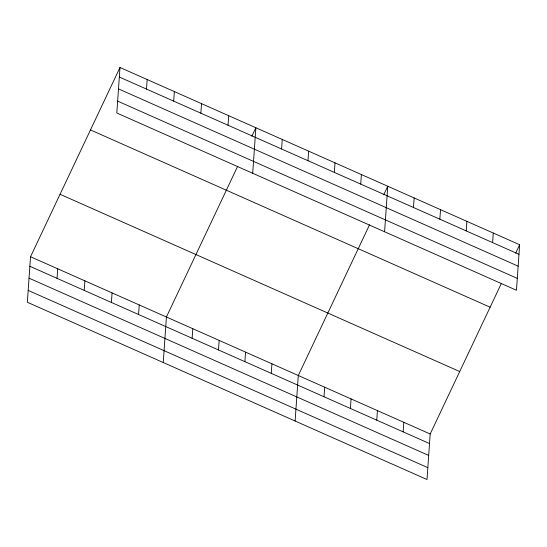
<?xml version="1.0" encoding="UTF-8"?>
<svg xmlns="http://www.w3.org/2000/svg" width="547" height="547" viewBox="0 0 547 547"><rect width="100%" height="100%" fill="white"/><g stroke="black" fill="none" stroke-linecap="round" stroke-linejoin="round"><path stroke-width="0.82" d="M119.991 67.479L116.812 112.997L516.464 290.259L519.65 244.741L119.991 67.479L30.536 256.741L27.35 302.259L427.009 479.521L430.188 434.003L501.428 283.298M57.038 278.348L57.709 268.789M84.217 290.402L84.888 280.843M111.397 302.457L112.06 292.898M146.5 89.086L147.17 79.534M138.569 314.511L139.239 304.952M173.679 101.14L174.349 91.588M163.232 362.524L166.418 317.007L237.651 166.302M200.858 113.195L201.522 103.643M192.127 338.265L192.79 328.706M228.031 125.249L228.701 115.697M218.499 349.964L219.169 340.405M252.693 173.269L255.88 127.745L251.866 136.23M244.878 361.663L245.548 352.104M281.589 149.003L282.252 139.451M271.257 373.362L271.927 363.81M307.961 160.702L308.631 151.15M295.12 421.026L298.3 375.509L369.54 224.796M334.34 172.401L335.01 162.849M324.009 396.76L324.679 387.208M360.719 184.1L361.389 174.548M350.388 408.459L351.058 398.907M384.582 231.764L387.761 186.247L383.755 194.725M376.767 420.158L377.437 410.606M413.47 207.504L414.141 197.946M403.146 431.863L403.809 422.305M439.85 219.203L440.52 209.645M466.229 230.902L466.899 221.344M492.608 242.601L493.271 233.043M515.643 253.227L519.65 244.741M119.328 77.031L518.98 254.3M118.494 88.901L518.153 266.17M117.639 101.127L517.298 278.396M90.474 129.933L490.126 307.202M60.054 194.281L459.712 371.55M30.536 256.741L430.188 434.003M29.866 266.293L429.518 443.562M29.032 278.163L428.691 455.425M28.177 290.389L427.836 467.658"/></g></svg>
